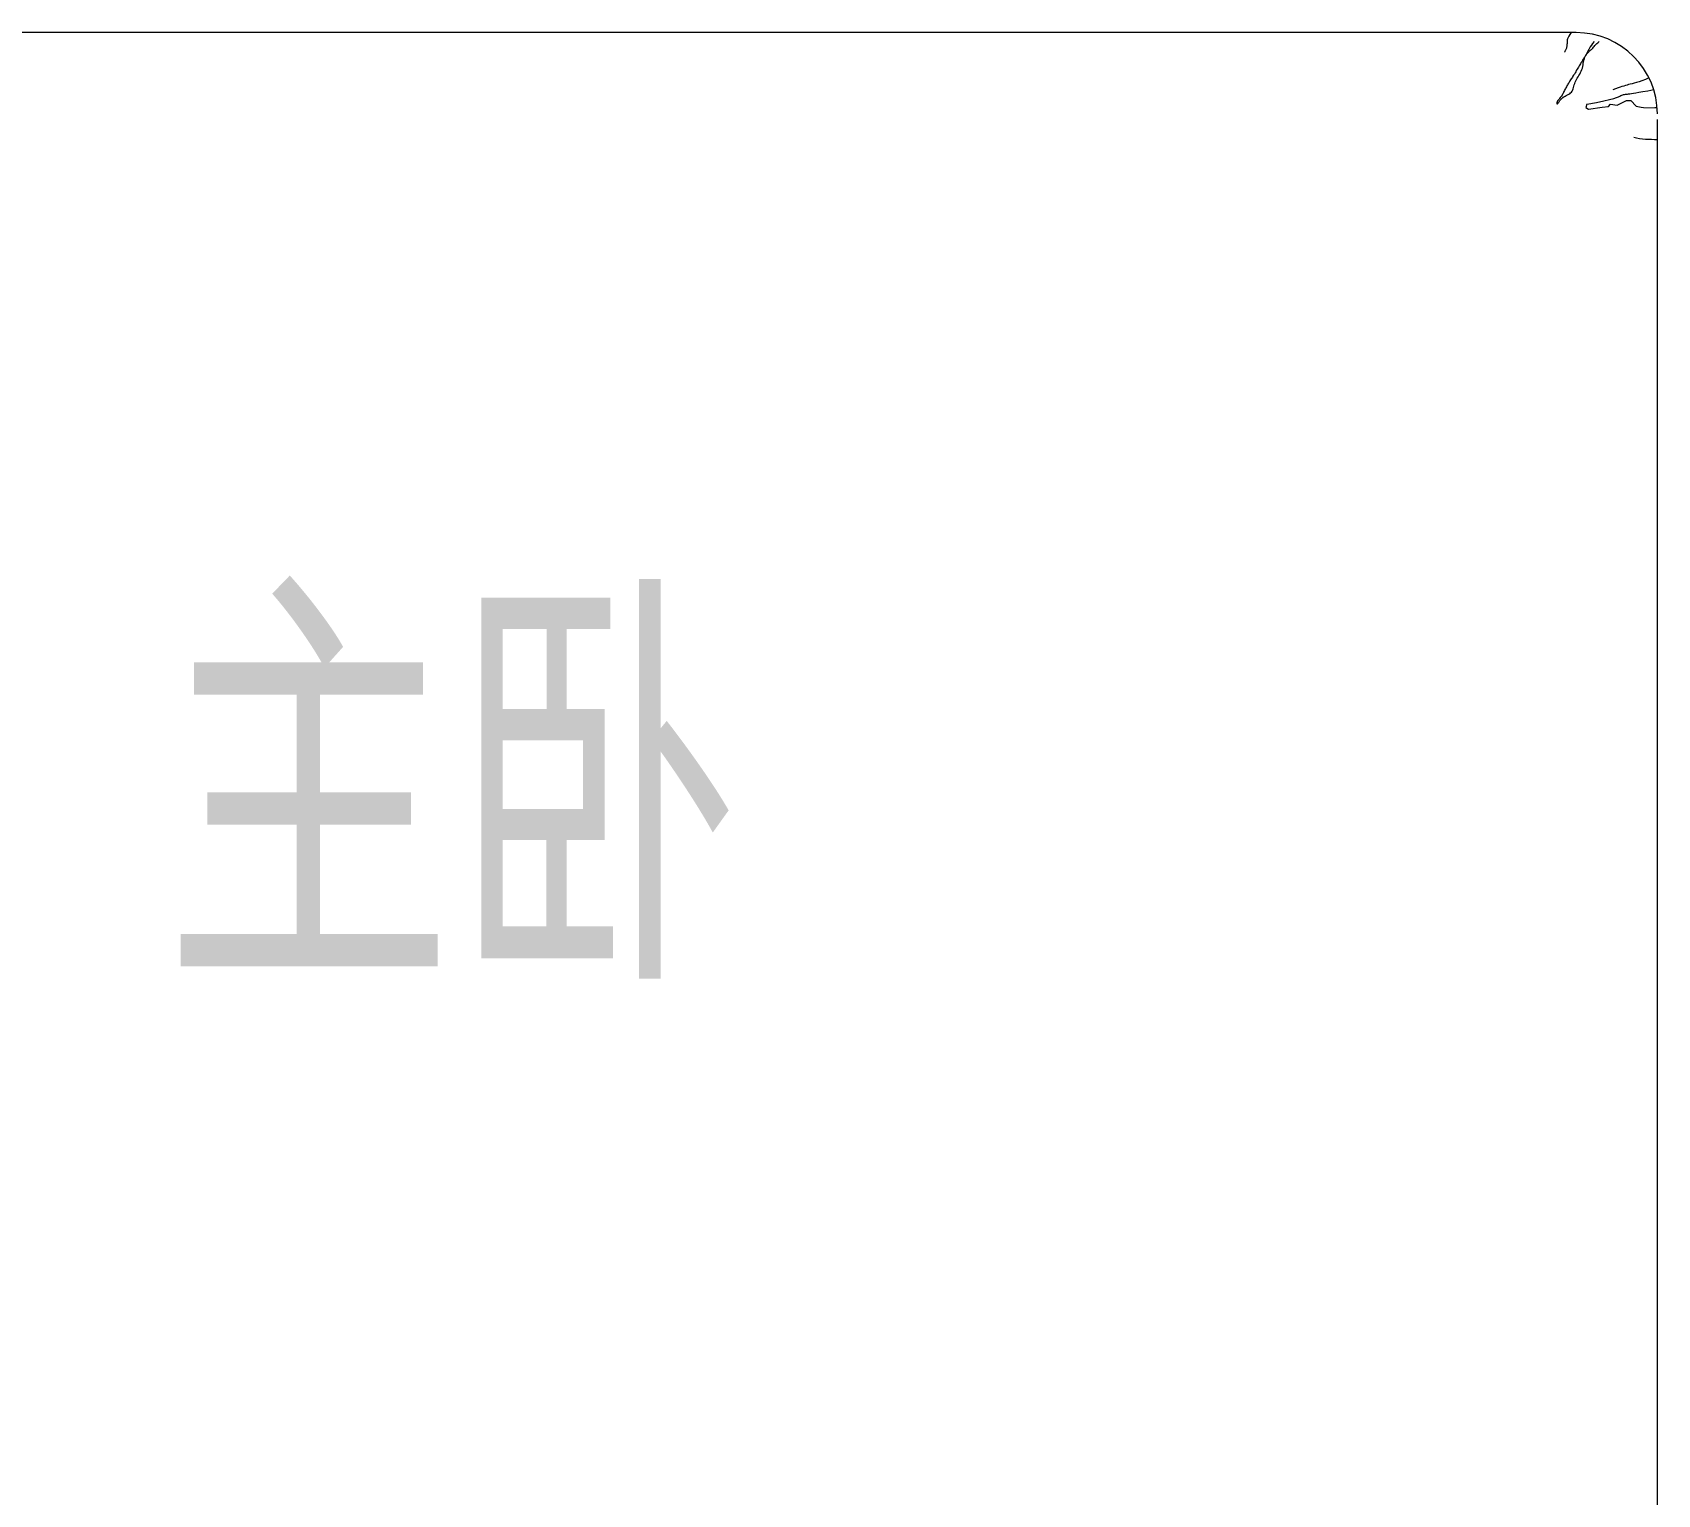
# Model space of a CAD drawing. Extents: x 72956 to 162056, y -6841 to 35159.
# Drawn here: x 86001 to 87001, y 8888 to 9788 of the extents above; entities that cross this region are included whole.
import ezdxf

# ---------------------------------------------------------------- set-up
doc = ezdxf.new("R2010")
doc.units = 0
doc.header["$LTSCALE"] = 1000
doc.header["$MEASUREMENT"] = 0
doc.layers.add('-厨卫', color=154, linetype='CONTINUOUS')
doc.layers.add('-文字', color=7, linetype='CONTINUOUS')
doc.layers.add('-家具', color=44, linetype='CONTINUOUS', lineweight=9)
doc.styles.add('样式 1', font='SIMHEI.TTF', dxfattribs={"width": 0.65, "height": 500})

# ---------------------------------------------------------------- blocks, each defined once
blk = doc.blocks.new('bb')
at = {"layer": '-家具'}
for p, q in [((176423.2, 97456.5, 174879.8), (174473.2, 97456.5, 174879.8)), ((176423.2, 97456.5, 174879.8), (174473.2, 97456.5, 174879.8)), ((176417.7, 97452.1, 174879.8), (176417.6, 97451.5, 174879.8)), ((176417.7, 97452.1, 174879.8), (176417.6, 97451.5, 174879.8)), ((176417.6, 97451.5, 174879.8), (176417.6, 97451, 174879.8)), ((176417.6, 97451.5, 174879.8), (176417.6, 97451, 174879.8)), ((176417.6, 97451, 174879.8), (176417.6, 97450.6, 174879.8)), ((176417.6, 97451, 174879.8), (176417.6, 97450.6, 174879.8)), ((176417.6, 97450.6, 174879.8), (176417.6, 97450.1, 174879.8)), ((176417.6, 97450.6, 174879.8), (176417.6, 97450.1, 174879.8)), ((176417.6, 97450.1, 174879.8), (176417.6, 97449.7, 174879.8)), ((176417.6, 97450.1, 174879.8), (176417.6, 97449.7, 174879.8)), ((176417.9, 97452.7, 174879.8), (176417.7, 97452.1, 174879.8)), ((176417.9, 97452.7, 174879.8), (176417.7, 97452.1, 174879.8)), ((176418.2, 97453.5, 174879.8), (176417.9, 97452.7, 174879.8)), ((176418.2, 97453.5, 174879.8), (176417.9, 97452.7, 174879.8)), ((176418.7, 97454.3, 174879.8), (176418.2, 97453.5, 174879.8)), ((176418.7, 97454.3, 174879.8), (176418.2, 97453.5, 174879.8)), ((176419.3, 97455.3, 174879.8), (176418.7, 97454.3, 174879.8)), ((176419.3, 97455.3, 174879.8), (176418.7, 97454.3, 174879.8)), ((176420.2, 97456.5, 174879.8), (176419.3, 97455.3, 174879.8)), ((176420.2, 97456.5, 174879.8), (176419.3, 97455.3, 174879.8)), ((176434.3, 97451, 174879.8), (176433.3, 97449.8, 174879.8)), ((176434.3, 97451, 174879.8), (176433.3, 97449.8, 174879.8)), ((176435.9, 97449.7, 174879.8), (176436.6, 97450.3, 174879.8)), ((176435.9, 97449.7, 174879.8), (176436.6, 97450.3, 174879.8)), ((176436.6, 97450.3, 174879.8), (176437.4, 97451, 174879.8)), ((176436.6, 97450.3, 174879.8), (176437.4, 97451, 174879.8)), ((176416.2, 97444.7, 174879.8), (176416.1, 97444.5, 174879.8)), ((176416.2, 97444.7, 174879.8), (176416.1, 97444.5, 174879.8)), ((176416.1, 97444.5, 174879.8), (176416.1, 97444.5, 174879.8)), ((176416.1, 97444.5, 174879.8), (176416.1, 97444.5, 174879.8)), ((176416.3, 97445, 174879.8), (176416.2, 97444.7, 174879.8)), ((176416.3, 97445, 174879.8), (176416.2, 97444.7, 174879.8)), ((176416.5, 97445.3, 174879.8), (176416.3, 97445, 174879.8)), ((176416.5, 97445.3, 174879.8), (176416.3, 97445, 174879.8)), ((176416.7, 97445.7, 174879.8), (176416.5, 97445.3, 174879.8)), ((176416.7, 97445.7, 174879.8), (176416.5, 97445.3, 174879.8)), ((176416.9, 97446.1, 174879.8), (176416.7, 97445.7, 174879.8)), ((176416.9, 97446.1, 174879.8), (176416.7, 97445.7, 174879.8)), ((176417, 97446.5, 174879.8), (176416.9, 97446.1, 174879.8)), ((176417, 97446.5, 174879.8), (176416.9, 97446.1, 174879.8)), ((176417.2, 97447, 174879.8), (176417, 97446.5, 174879.8)), ((176417.2, 97447, 174879.8), (176417, 97446.5, 174879.8)), ((176417.3, 97447.5, 174879.8), (176417.2, 97447, 174879.8)), ((176417.3, 97447.5, 174879.8), (176417.2, 97447, 174879.8)), ((176417.4, 97447.9, 174879.8), (176417.3, 97447.5, 174879.8)), ((176417.4, 97447.9, 174879.8), (176417.3, 97447.5, 174879.8)), ((176417.5, 97448.4, 174879.8), (176417.4, 97447.9, 174879.8)), ((176417.5, 97448.4, 174879.8), (176417.4, 97447.9, 174879.8)), ((176417.6, 97449.7, 174879.8), (176417.5, 97449.2, 174879.8)), ((176417.6, 97449.7, 174879.8), (176417.5, 97449.2, 174879.8)), ((176417.5, 97449.2, 174879.8), (176417.5, 97448.8, 174879.8)), ((176417.5, 97449.2, 174879.8), (176417.5, 97448.8, 174879.8)), ((176417.5, 97448.8, 174879.8), (176417.5, 97448.4, 174879.8)), ((176417.5, 97448.8, 174879.8), (176417.5, 97448.4, 174879.8)), ((176427.7, 97440.3, 174879.8), (176427.4, 97439.9, 174879.8)), ((176427.7, 97440.3, 174879.8), (176427.4, 97439.9, 174879.8)), ((176427.9, 97440.7, 174879.8), (176427.7, 97440.3, 174879.8)), ((176427.9, 97440.7, 174879.8), (176427.7, 97440.3, 174879.8)), ((176428.2, 97441.2, 174879.8), (176427.9, 97440.7, 174879.8)), ((176428.2, 97441.2, 174879.8), (176427.9, 97440.7, 174879.8)), ((176428.5, 97441.6, 174879.8), (176428.2, 97441.2, 174879.8)), ((176428.5, 97441.6, 174879.8), (176428.2, 97441.2, 174879.8)), ((176428.2, 97440, 174879.8), (176428.4, 97440.6, 174879.8)), ((176428.2, 97440, 174879.8), (176428.4, 97440.6, 174879.8)), ((176428.4, 97440.6, 174879.8), (176428.6, 97441.3, 174879.8)), ((176428.4, 97440.6, 174879.8), (176428.6, 97441.3, 174879.8)), ((176428.7, 97442, 174879.8), (176428.5, 97441.6, 174879.8)), ((176428.7, 97442, 174879.8), (176428.5, 97441.6, 174879.8)), ((176428.6, 97441.3, 174879.8), (176428.8, 97441.8, 174879.8)), ((176428.6, 97441.3, 174879.8), (176428.8, 97441.8, 174879.8)), ((176429, 97442.4, 174879.8), (176428.7, 97442, 174879.8)), ((176429, 97442.4, 174879.8), (176428.7, 97442, 174879.8)), ((176428.8, 97441.8, 174879.8), (176429, 97442.3, 174879.8)), ((176428.8, 97441.8, 174879.8), (176429, 97442.3, 174879.8)), ((176429.2, 97442.9, 174879.8), (176429, 97442.4, 174879.8)), ((176429.2, 97442.9, 174879.8), (176429, 97442.4, 174879.8)), ((176429, 97442.3, 174879.8), (176429.3, 97442.7, 174879.8)), ((176429, 97442.3, 174879.8), (176429.3, 97442.7, 174879.8)), ((176429.5, 97443.3, 174879.8), (176429.2, 97442.9, 174879.8)), ((176429.5, 97443.3, 174879.8), (176429.2, 97442.9, 174879.8)), ((176429.3, 97442.7, 174879.8), (176429.6, 97443.1, 174879.8)), ((176429.3, 97442.7, 174879.8), (176429.6, 97443.1, 174879.8)), ((176429.8, 97443.8, 174879.8), (176429.5, 97443.3, 174879.8)), ((176429.8, 97443.8, 174879.8), (176429.5, 97443.3, 174879.8)), ((176429.6, 97443.1, 174879.8), (176429.8, 97443.5, 174879.8)), ((176429.6, 97443.1, 174879.8), (176429.8, 97443.5, 174879.8)), ((176430, 97444.3, 174879.8), (176429.8, 97443.8, 174879.8)), ((176430, 97444.3, 174879.8), (176429.8, 97443.8, 174879.8)), ((176429.8, 97443.5, 174879.8), (176430.1, 97443.8, 174879.8)), ((176429.8, 97443.5, 174879.8), (176430.1, 97443.8, 174879.8)), ((176430.3, 97444.9, 174879.8), (176430, 97444.3, 174879.8)), ((176430.3, 97444.9, 174879.8), (176430, 97444.3, 174879.8)), ((176430.1, 97443.8, 174879.8), (176430.5, 97444.2, 174879.8)), ((176430.1, 97443.8, 174879.8), (176430.5, 97444.2, 174879.8)), ((176430.6, 97445.5, 174879.8), (176430.3, 97444.9, 174879.8)), ((176430.6, 97445.5, 174879.8), (176430.3, 97444.9, 174879.8)), ((176430.5, 97444.2, 174879.8), (176430.8, 97444.5, 174879.8)), ((176430.5, 97444.2, 174879.8), (176430.8, 97444.5, 174879.8)), ((176431, 97446.1, 174879.8), (176430.6, 97445.5, 174879.8)), ((176431, 97446.1, 174879.8), (176430.6, 97445.5, 174879.8)), ((176430.8, 97444.5, 174879.8), (176431.1, 97444.8, 174879.8)), ((176430.8, 97444.5, 174879.8), (176431.1, 97444.8, 174879.8)), ((176431.4, 97446.9, 174879.8), (176431, 97446.1, 174879.8)), ((176431.4, 97446.9, 174879.8), (176431, 97446.1, 174879.8)), ((176431.1, 97444.8, 174879.8), (176431.5, 97445.2, 174879.8)), ((176431.1, 97444.8, 174879.8), (176431.5, 97445.2, 174879.8)), ((176431.9, 97447.7, 174879.8), (176431.4, 97446.9, 174879.8)), ((176431.9, 97447.7, 174879.8), (176431.4, 97446.9, 174879.8)), ((176431.5, 97445.2, 174879.8), (176431.8, 97445.5, 174879.8)), ((176431.5, 97445.2, 174879.8), (176431.8, 97445.5, 174879.8)), ((176431.8, 97445.5, 174879.8), (176432.2, 97445.9, 174879.8)), ((176431.8, 97445.5, 174879.8), (176432.2, 97445.9, 174879.8)), ((176432.6, 97448.7, 174879.8), (176431.9, 97447.7, 174879.8)), ((176432.6, 97448.7, 174879.8), (176431.9, 97447.7, 174879.8)), ((176432.2, 97445.9, 174879.8), (176432.6, 97446.2, 174879.8)), ((176432.2, 97445.9, 174879.8), (176432.6, 97446.2, 174879.8)), ((176433.3, 97449.8, 174879.8), (176432.6, 97448.7, 174879.8)), ((176433.3, 97449.8, 174879.8), (176432.6, 97448.7, 174879.8)), ((176432.6, 97446.2, 174879.8), (176433, 97446.6, 174879.8)), ((176432.6, 97446.2, 174879.8), (176433, 97446.6, 174879.8)), ((176433, 97446.6, 174879.8), (176433.4, 97447, 174879.8)), ((176433, 97446.6, 174879.8), (176433.4, 97447, 174879.8)), ((176433.4, 97447, 174879.8), (176433.8, 97447.5, 174879.8)), ((176433.4, 97447, 174879.8), (176433.8, 97447.5, 174879.8)), ((176433.8, 97447.5, 174879.8), (176434.2, 97448, 174879.8)), ((176433.8, 97447.5, 174879.8), (176434.2, 97448, 174879.8)), ((176434.2, 97448, 174879.8), (176434.7, 97448.5, 174879.8)), ((176434.2, 97448, 174879.8), (176434.7, 97448.5, 174879.8)), ((176434.7, 97448.5, 174879.8), (176435.3, 97449.1, 174879.8)), ((176434.7, 97448.5, 174879.8), (176435.3, 97449.1, 174879.8)), ((176435.3, 97449.1, 174879.8), (176435.9, 97449.7, 174879.8)), ((176435.3, 97449.1, 174879.8), (176435.9, 97449.7, 174879.8)), ((176421.6, 97430.3, 174879.8), (176421.2, 97429.7, 174879.8)), ((176421.6, 97430.3, 174879.8), (176421.2, 97429.7, 174879.8)), ((176422.1, 97431, 174879.8), (176421.6, 97430.3, 174879.8)), ((176422.1, 97431, 174879.8), (176421.6, 97430.3, 174879.8)), ((176422.5, 97431.7, 174879.8), (176422.1, 97431, 174879.8)), ((176422.5, 97431.7, 174879.8), (176422.1, 97431, 174879.8)), ((176422.9, 97432.4, 174879.8), (176422.5, 97431.7, 174879.8)), ((176422.9, 97432.4, 174879.8), (176422.5, 97431.7, 174879.8)), ((176423.3, 97433.1, 174879.8), (176422.9, 97432.4, 174879.8)), ((176423.3, 97433.1, 174879.8), (176422.9, 97432.4, 174879.8)), ((176423.8, 97433.9, 174879.8), (176423.3, 97433.1, 174879.8)), ((176423.8, 97433.9, 174879.8), (176423.3, 97433.1, 174879.8)), ((176424.2, 97434.6, 174879.8), (176423.8, 97433.9, 174879.8)), ((176424.2, 97434.6, 174879.8), (176423.8, 97433.9, 174879.8)), ((176424.6, 97435.3, 174879.8), (176424.2, 97434.6, 174879.8)), ((176424.6, 97435.3, 174879.8), (176424.2, 97434.6, 174879.8)), ((176424.4, 97429.3, 174879.8), (176424.9, 97430.1, 174879.8)), ((176424.4, 97429.3, 174879.8), (176424.9, 97430.1, 174879.8)), ((176425, 97436, 174879.8), (176424.6, 97435.3, 174879.8)), ((176425, 97436, 174879.8), (176424.6, 97435.3, 174879.8)), ((176424.9, 97430.1, 174879.8), (176425.4, 97431, 174879.8)), ((176424.9, 97430.1, 174879.8), (176425.4, 97431, 174879.8)), ((176425.4, 97436.7, 174879.8), (176425, 97436, 174879.8)), ((176425.4, 97436.7, 174879.8), (176425, 97436, 174879.8)), ((176425.8, 97437.3, 174879.8), (176425.4, 97436.7, 174879.8)), ((176425.8, 97437.3, 174879.8), (176425.4, 97436.7, 174879.8)), ((176425.4, 97431, 174879.8), (176425.9, 97431.9, 174879.8)), ((176425.4, 97431, 174879.8), (176425.9, 97431.9, 174879.8)), ((176426.1, 97437.9, 174879.8), (176425.8, 97437.3, 174879.8)), ((176426.1, 97437.9, 174879.8), (176425.8, 97437.3, 174879.8)), ((176425.9, 97431.9, 174879.8), (176426.3, 97432.8, 174879.8)), ((176425.9, 97431.9, 174879.8), (176426.3, 97432.8, 174879.8)), ((176426.5, 97438.4, 174879.8), (176426.1, 97437.9, 174879.8)), ((176426.5, 97438.4, 174879.8), (176426.1, 97437.9, 174879.8)), ((176426.3, 97432.8, 174879.8), (176426.7, 97433.7, 174879.8)), ((176426.3, 97432.8, 174879.8), (176426.7, 97433.7, 174879.8)), ((176426.8, 97438.9, 174879.8), (176426.5, 97438.4, 174879.8)), ((176426.8, 97438.9, 174879.8), (176426.5, 97438.4, 174879.8)), ((176426.7, 97433.7, 174879.8), (176427, 97434.7, 174879.8)), ((176426.7, 97433.7, 174879.8), (176427, 97434.7, 174879.8)), ((176427.1, 97439.4, 174879.8), (176426.8, 97438.9, 174879.8)), ((176427.1, 97439.4, 174879.8), (176426.8, 97438.9, 174879.8)), ((176427, 97434.7, 174879.8), (176427.2, 97435.6, 174879.8)), ((176427, 97434.7, 174879.8), (176427.2, 97435.6, 174879.8)), ((176427.4, 97439.9, 174879.8), (176427.1, 97439.4, 174879.8)), ((176427.4, 97439.9, 174879.8), (176427.1, 97439.4, 174879.8)), ((176427.2, 97435.6, 174879.8), (176427.5, 97436.6, 174879.8)), ((176427.2, 97435.6, 174879.8), (176427.5, 97436.6, 174879.8)), ((176427.5, 97436.6, 174879.8), (176427.6, 97437.5, 174879.8)), ((176427.5, 97436.6, 174879.8), (176427.6, 97437.5, 174879.8)), ((176427.6, 97437.5, 174879.8), (176427.8, 97438.4, 174879.8)), ((176427.6, 97437.5, 174879.8), (176427.8, 97438.4, 174879.8)), ((176427.8, 97438.4, 174879.8), (176428, 97439.2, 174879.8)), ((176427.8, 97438.4, 174879.8), (176428, 97439.2, 174879.8)), ((176428, 97439.2, 174879.8), (176428.2, 97440, 174879.8)), ((176428, 97439.2, 174879.8), (176428.2, 97440, 174879.8)), ((176415.7, 97420.3, 174879.8), (176415.4, 97419.7, 174879.8)), ((176415.7, 97420.3, 174879.8), (176415.4, 97419.7, 174879.8)), ((176416, 97420.9, 174879.8), (176415.7, 97420.3, 174879.8)), ((176416, 97420.9, 174879.8), (176415.7, 97420.3, 174879.8)), ((176416.3, 97421.5, 174879.8), (176416, 97420.9, 174879.8)), ((176416.3, 97421.5, 174879.8), (176416, 97420.9, 174879.8)), ((176416.6, 97422.1, 174879.8), (176416.3, 97421.5, 174879.8)), ((176416.6, 97422.1, 174879.8), (176416.3, 97421.5, 174879.8)), ((176416.9, 97422.6, 174879.8), (176416.6, 97422.1, 174879.8)), ((176416.9, 97422.6, 174879.8), (176416.6, 97422.1, 174879.8)), ((176417.2, 97423.2, 174879.8), (176416.9, 97422.6, 174879.8)), ((176417.2, 97423.2, 174879.8), (176416.9, 97422.6, 174879.8)), ((176417.5, 97423.7, 174879.8), (176417.2, 97423.2, 174879.8)), ((176417.5, 97423.7, 174879.8), (176417.2, 97423.2, 174879.8)), ((176417.8, 97424.3, 174879.8), (176417.5, 97423.7, 174879.8)), ((176417.8, 97424.3, 174879.8), (176417.5, 97423.7, 174879.8)), ((176418.1, 97424.8, 174879.8), (176417.8, 97424.3, 174879.8)), ((176418.1, 97424.8, 174879.8), (176417.8, 97424.3, 174879.8)), ((176418.4, 97425.3, 174879.8), (176418.1, 97424.8, 174879.8)), ((176418.4, 97425.3, 174879.8), (176418.1, 97424.8, 174879.8)), ((176418.8, 97425.8, 174879.8), (176418.4, 97425.3, 174879.8)), ((176418.8, 97425.8, 174879.8), (176418.4, 97425.3, 174879.8)), ((176419.1, 97426.4, 174879.8), (176418.8, 97425.8, 174879.8)), ((176419.1, 97426.4, 174879.8), (176418.8, 97425.8, 174879.8)), ((176419.4, 97426.9, 174879.8), (176419.1, 97426.4, 174879.8)), ((176419.4, 97426.9, 174879.8), (176419.1, 97426.4, 174879.8)), ((176419.8, 97427.4, 174879.8), (176419.4, 97426.9, 174879.8)), ((176419.8, 97427.4, 174879.8), (176419.4, 97426.9, 174879.8)), ((176420.1, 97428, 174879.8), (176419.8, 97427.4, 174879.8)), ((176420.1, 97428, 174879.8), (176419.8, 97427.4, 174879.8)), ((176420.5, 97428.5, 174879.8), (176420.1, 97428, 174879.8)), ((176420.5, 97428.5, 174879.8), (176420.1, 97428, 174879.8)), ((176420.4, 97419.9, 174879.8), (176420.8, 97420.5, 174879.8)), ((176420.4, 97419.9, 174879.8), (176420.8, 97420.5, 174879.8)), ((176420.9, 97429.1, 174879.8), (176420.5, 97428.5, 174879.8)), ((176420.9, 97429.1, 174879.8), (176420.5, 97428.5, 174879.8)), ((176420.8, 97420.5, 174879.8), (176421.1, 97421.2, 174879.8)), ((176420.8, 97420.5, 174879.8), (176421.1, 97421.2, 174879.8)), ((176421.2, 97429.7, 174879.8), (176420.9, 97429.1, 174879.8)), ((176421.2, 97429.7, 174879.8), (176420.9, 97429.1, 174879.8)), ((176421.1, 97421.2, 174879.8), (176421.4, 97421.9, 174879.8)), ((176421.1, 97421.2, 174879.8), (176421.4, 97421.9, 174879.8)), ((176421.4, 97421.9, 174879.8), (176421.6, 97422.7, 174879.8)), ((176421.4, 97421.9, 174879.8), (176421.6, 97422.7, 174879.8)), ((176421.6, 97422.7, 174879.8), (176421.8, 97423.5, 174879.8)), ((176421.6, 97422.7, 174879.8), (176421.8, 97423.5, 174879.8)), ((176421.8, 97423.5, 174879.8), (176422, 97424.3, 174879.8)), ((176421.8, 97423.5, 174879.8), (176422, 97424.3, 174879.8)), ((176422, 97424.3, 174879.8), (176422.3, 97425.2, 174879.8)), ((176422, 97424.3, 174879.8), (176422.3, 97425.2, 174879.8)), ((176422.3, 97425.2, 174879.8), (176422.6, 97426, 174879.8)), ((176422.3, 97425.2, 174879.8), (176422.6, 97426, 174879.8)), ((176422.6, 97426, 174879.8), (176423, 97426.8, 174879.8)), ((176422.6, 97426, 174879.8), (176423, 97426.8, 174879.8)), ((176423, 97426.8, 174879.8), (176423.4, 97427.7, 174879.8)), ((176423, 97426.8, 174879.8), (176423.4, 97427.7, 174879.8)), ((176423.4, 97427.7, 174879.8), (176423.9, 97428.5, 174879.8)), ((176423.4, 97427.7, 174879.8), (176423.9, 97428.5, 174879.8)), ((176423.9, 97428.5, 174879.8), (176424.4, 97429.3, 174879.8)), ((176423.9, 97428.5, 174879.8), (176424.4, 97429.3, 174879.8)), ((176447.5, 97421.8, 174879.8), (176445.8, 97421.2, 174879.8)), ((176447.5, 97421.8, 174879.8), (176445.8, 97421.2, 174879.8)), ((176449, 97422.4, 174879.8), (176447.5, 97421.8, 174879.8)), ((176449, 97422.4, 174879.8), (176447.5, 97421.8, 174879.8)), ((176450.3, 97422.9, 174879.8), (176449, 97422.4, 174879.8)), ((176450.3, 97422.9, 174879.8), (176449, 97422.4, 174879.8)), ((176451.4, 97423.3, 174879.8), (176450.3, 97422.9, 174879.8)), ((176451.4, 97423.3, 174879.8), (176450.3, 97422.9, 174879.8)), ((176452.5, 97423.6, 174879.8), (176451.4, 97423.3, 174879.8)), ((176452.5, 97423.6, 174879.8), (176451.4, 97423.3, 174879.8)), ((176453.5, 97423.9, 174879.8), (176452.5, 97423.6, 174879.8)), ((176453.5, 97423.9, 174879.8), (176452.5, 97423.6, 174879.8)), ((176454.5, 97424.2, 174879.8), (176453.5, 97423.9, 174879.8)), ((176454.5, 97424.2, 174879.8), (176453.5, 97423.9, 174879.8)), ((176455.5, 97424.5, 174879.8), (176454.5, 97424.2, 174879.8)), ((176455.5, 97424.5, 174879.8), (176454.5, 97424.2, 174879.8)), ((176456.5, 97424.7, 174879.8), (176455.5, 97424.5, 174879.8)), ((176456.5, 97424.7, 174879.8), (176455.5, 97424.5, 174879.8)), ((176457.7, 97425, 174879.8), (176456.5, 97424.7, 174879.8)), ((176457.7, 97425, 174879.8), (176456.5, 97424.7, 174879.8)), ((176458.9, 97425.3, 174879.8), (176457.7, 97425, 174879.8)), ((176458.9, 97425.3, 174879.8), (176457.7, 97425, 174879.8)), ((176460.3, 97425.7, 174879.8), (176458.9, 97425.3, 174879.8)), ((176460.3, 97425.7, 174879.8), (176458.9, 97425.3, 174879.8)), ((176461.9, 97426.2, 174879.8), (176460.3, 97425.7, 174879.8)), ((176461.9, 97426.2, 174879.8), (176460.3, 97425.7, 174879.8)), ((176461.8, 97419.8, 174879.8), (176464.2, 97420.2, 174879.8)), ((176461.8, 97419.8, 174879.8), (176464.2, 97420.2, 174879.8)), ((176463.7, 97426.9, 174879.8), (176461.9, 97426.2, 174879.8)), ((176463.7, 97426.9, 174879.8), (176461.9, 97426.2, 174879.8)), ((176465.8, 97427.7, 174879.8), (176463.7, 97426.9, 174879.8)), ((176465.8, 97427.7, 174879.8), (176463.7, 97426.9, 174879.8)), ((176464.2, 97420.2, 174879.8), (176467.2, 97420.7, 174879.8)), ((176464.2, 97420.2, 174879.8), (176467.2, 97420.7, 174879.8)), ((176468, 97428.7, 174879.8), (176465.8, 97427.7, 174879.8)), ((176468, 97428.7, 174879.8), (176465.8, 97427.7, 174879.8)), ((176467.2, 97420.7, 174879.8), (176471, 97421.4, 174879.8)), ((176467.2, 97420.7, 174879.8), (176471, 97421.4, 174879.8)), ((176411.4, 97413.4, 174879.8), (176411.3, 97413.1, 174879.8)), ((176411.4, 97413.4, 174879.8), (176411.3, 97413.1, 174879.8)), ((176411.3, 97413.1, 174879.8), (176411.4, 97412.9, 174879.8)), ((176411.3, 97413.1, 174879.8), (176411.4, 97412.9, 174879.8)), ((176411.5, 97413.7, 174879.8), (176411.4, 97413.4, 174879.8)), ((176411.5, 97413.7, 174879.8), (176411.4, 97413.4, 174879.8)), ((176411.4, 97412.9, 174879.8), (176411.4, 97412.7, 174879.8)), ((176411.4, 97412.9, 174879.8), (176411.4, 97412.7, 174879.8)), ((176411.4, 97412.7, 174879.8), (176411.5, 97412.6, 174879.8)), ((176411.4, 97412.7, 174879.8), (176411.5, 97412.6, 174879.8)), ((176411.6, 97414.1, 174879.8), (176411.5, 97413.7, 174879.8)), ((176411.6, 97414.1, 174879.8), (176411.5, 97413.7, 174879.8)), ((176411.5, 97412.6, 174879.8), (176411.7, 97412.7, 174879.8)), ((176411.5, 97412.6, 174879.8), (176411.7, 97412.7, 174879.8)), ((176411.8, 97414.4, 174879.8), (176411.6, 97414.1, 174879.8)), ((176411.8, 97414.4, 174879.8), (176411.6, 97414.1, 174879.8)), ((176411.7, 97412.7, 174879.8), (176411.9, 97412.8, 174879.8)), ((176411.7, 97412.7, 174879.8), (176411.9, 97412.8, 174879.8)), ((176412, 97414.8, 174879.8), (176411.8, 97414.4, 174879.8)), ((176412, 97414.8, 174879.8), (176411.8, 97414.4, 174879.8)), ((176411.9, 97412.8, 174879.8), (176412.1, 97413.1, 174879.8)), ((176411.9, 97412.8, 174879.8), (176412.1, 97413.1, 174879.8)), ((176412.3, 97415.2, 174879.8), (176412, 97414.8, 174879.8)), ((176412.3, 97415.2, 174879.8), (176412, 97414.8, 174879.8)), ((176412.1, 97413.1, 174879.8), (176412.4, 97413.4, 174879.8)), ((176412.1, 97413.1, 174879.8), (176412.4, 97413.4, 174879.8)), ((176412.7, 97415.6, 174879.8), (176412.3, 97415.2, 174879.8)), ((176412.7, 97415.6, 174879.8), (176412.3, 97415.2, 174879.8)), ((176412.4, 97413.4, 174879.8), (176412.7, 97413.9, 174879.8)), ((176412.4, 97413.4, 174879.8), (176412.7, 97413.9, 174879.8)), ((176413, 97416, 174879.8), (176412.7, 97415.6, 174879.8)), ((176413, 97416, 174879.8), (176412.7, 97415.6, 174879.8)), ((176412.7, 97413.9, 174879.8), (176413, 97414.4, 174879.8)), ((176412.7, 97413.9, 174879.8), (176413, 97414.4, 174879.8)), ((176413.4, 97416.5, 174879.8), (176413, 97416, 174879.8)), ((176413.4, 97416.5, 174879.8), (176413, 97416, 174879.8)), ((176413, 97414.4, 174879.8), (176413.4, 97414.9, 174879.8)), ((176413, 97414.4, 174879.8), (176413.4, 97414.9, 174879.8)), ((176413.8, 97416.9, 174879.8), (176413.4, 97416.5, 174879.8)), ((176413.8, 97416.9, 174879.8), (176413.4, 97416.5, 174879.8)), ((176413.4, 97414.9, 174879.8), (176413.9, 97415.5, 174879.8)), ((176413.4, 97414.9, 174879.8), (176413.9, 97415.5, 174879.8)), ((176414.1, 97417.4, 174879.8), (176413.8, 97416.9, 174879.8)), ((176414.1, 97417.4, 174879.8), (176413.8, 97416.9, 174879.8)), ((176413.9, 97415.5, 174879.8), (176414.4, 97416, 174879.8)), ((176413.9, 97415.5, 174879.8), (176414.4, 97416, 174879.8)), ((176414.5, 97418, 174879.8), (176414.1, 97417.4, 174879.8)), ((176414.5, 97418, 174879.8), (176414.1, 97417.4, 174879.8)), ((176414.4, 97416, 174879.8), (176415, 97416.5, 174879.8)), ((176414.4, 97416, 174879.8), (176415, 97416.5, 174879.8)), ((176414.8, 97418.5, 174879.8), (176414.5, 97418, 174879.8)), ((176414.8, 97418.5, 174879.8), (176414.5, 97418, 174879.8)), ((176415.1, 97419.1, 174879.8), (176414.8, 97418.5, 174879.8)), ((176415.1, 97419.1, 174879.8), (176414.8, 97418.5, 174879.8)), ((176415, 97416.5, 174879.8), (176415.7, 97416.9, 174879.8)), ((176415, 97416.5, 174879.8), (176415.7, 97416.9, 174879.8)), ((176415.4, 97419.7, 174879.8), (176415.1, 97419.1, 174879.8)), ((176415.4, 97419.7, 174879.8), (176415.1, 97419.1, 174879.8)), ((176415.7, 97416.9, 174879.8), (176416.4, 97417.4, 174879.8)), ((176415.7, 97416.9, 174879.8), (176416.4, 97417.4, 174879.8)), ((176416.4, 97417.4, 174879.8), (176417.1, 97417.7, 174879.8)), ((176416.4, 97417.4, 174879.8), (176417.1, 97417.7, 174879.8)), ((176417.1, 97417.7, 174879.8), (176417.9, 97418.1, 174879.8)), ((176417.1, 97417.7, 174879.8), (176417.9, 97418.1, 174879.8)), ((176417.9, 97418.1, 174879.8), (176418.6, 97418.5, 174879.8)), ((176417.9, 97418.1, 174879.8), (176418.6, 97418.5, 174879.8)), ((176418.6, 97418.5, 174879.8), (176419.2, 97418.9, 174879.8)), ((176418.6, 97418.5, 174879.8), (176419.2, 97418.9, 174879.8)), ((176419.2, 97418.9, 174879.8), (176419.8, 97419.4, 174879.8)), ((176419.2, 97418.9, 174879.8), (176419.8, 97419.4, 174879.8)), ((176419.8, 97419.4, 174879.8), (176420.4, 97419.9, 174879.8)), ((176419.8, 97419.4, 174879.8), (176420.4, 97419.9, 174879.8)), ((176429.8, 97412.4, 174879.8), (176429.2, 97410.3, 174879.8)), ((176429.8, 97412.4, 174879.8), (176429.2, 97410.3, 174879.8)), ((176429.2, 97410.3, 174879.8), (176430.8, 97409.3, 174879.8)), ((176429.2, 97410.3, 174879.8), (176430.8, 97409.3, 174879.8)), ((176429.8, 97412.4, 174879.8), (176435.7, 97413.5, 174879.8)), ((176429.8, 97412.4, 174879.8), (176435.7, 97413.5, 174879.8)), ((176430.8, 97409.3, 174879.8), (176439.2, 97410.5, 174879.8)), ((176430.8, 97409.3, 174879.8), (176439.2, 97410.5, 174879.8)), ((176435.7, 97413.5, 174879.8), (176440.3, 97414.5, 174879.8)), ((176435.7, 97413.5, 174879.8), (176440.3, 97414.5, 174879.8)), ((176439.2, 97410.5, 174879.8), (176443.1, 97411, 174879.8)), ((176439.2, 97410.5, 174879.8), (176443.1, 97411, 174879.8)), ((176440.3, 97414.5, 174879.8), (176443.8, 97415.3, 174879.8)), ((176440.3, 97414.5, 174879.8), (176443.8, 97415.3, 174879.8)), ((176443.1, 97411, 174879.8), (176444.3, 97412.4, 174879.8)), ((176443.1, 97411, 174879.8), (176444.3, 97412.4, 174879.8)), ((176443.8, 97415.3, 174879.8), (176446.3, 97415.9, 174879.8)), ((176443.8, 97415.3, 174879.8), (176446.3, 97415.9, 174879.8)), ((176444.3, 97412.4, 174879.8), (176448.4, 97411.8, 174879.8)), ((176444.3, 97412.4, 174879.8), (176448.4, 97411.8, 174879.8)), ((176446.3, 97415.9, 174879.8), (176448.1, 97416.5, 174879.8)), ((176446.3, 97415.9, 174879.8), (176448.1, 97416.5, 174879.8)), ((176448.1, 97416.5, 174879.8), (176449.3, 97417, 174879.8)), ((176448.1, 97416.5, 174879.8), (176449.3, 97417, 174879.8)), ((176448.4, 97411.8, 174879.8), (176454.1, 97414.8, 174879.8)), ((176448.4, 97411.8, 174879.8), (176454.1, 97414.8, 174879.8)), ((176449.3, 97417, 174879.8), (176450.1, 97417.4, 174879.8)), ((176449.3, 97417, 174879.8), (176450.1, 97417.4, 174879.8)), ((176450.1, 97417.4, 174879.8), (176450.7, 97417.7, 174879.8)), ((176450.1, 97417.4, 174879.8), (176450.7, 97417.7, 174879.8)), ((176450.7, 97417.7, 174879.8), (176451.3, 97417.9, 174879.8)), ((176450.7, 97417.7, 174879.8), (176451.3, 97417.9, 174879.8)), ((176451.3, 97417.9, 174879.8), (176451.9, 97418.1, 174879.8)), ((176451.3, 97417.9, 174879.8), (176451.9, 97418.1, 174879.8)), ((176451.9, 97418.1, 174879.8), (176452.4, 97418.3, 174879.8)), ((176451.9, 97418.1, 174879.8), (176452.4, 97418.3, 174879.8)), ((176452.4, 97418.3, 174879.8), (176453, 97418.4, 174879.8)), ((176452.4, 97418.3, 174879.8), (176453, 97418.4, 174879.8)), ((176453, 97418.4, 174879.8), (176453.6, 97418.5, 174879.8)), ((176453, 97418.4, 174879.8), (176453.6, 97418.5, 174879.8)), ((176453.6, 97418.5, 174879.8), (176454.2, 97418.6, 174879.8)), ((176453.6, 97418.5, 174879.8), (176454.2, 97418.6, 174879.8)), ((176454.1, 97414.8, 174879.8), (176456.9, 97414.8, 174879.8)), ((176454.1, 97414.8, 174879.8), (176456.9, 97414.8, 174879.8)), ((176454.2, 97418.6, 174879.8), (176454.8, 97418.7, 174879.8)), ((176454.2, 97418.6, 174879.8), (176454.8, 97418.7, 174879.8)), ((176454.8, 97418.7, 174879.8), (176455.5, 97418.8, 174879.8)), ((176454.8, 97418.7, 174879.8), (176455.5, 97418.8, 174879.8)), ((176455.5, 97418.8, 174879.8), (176456.3, 97418.9, 174879.8)), ((176455.5, 97418.8, 174879.8), (176456.3, 97418.9, 174879.8)), ((176456.3, 97418.9, 174879.8), (176457.2, 97419.1, 174879.8)), ((176456.3, 97418.9, 174879.8), (176457.2, 97419.1, 174879.8)), ((176456.9, 97414.8, 174879.8), (176460.2, 97411.2, 174879.8)), ((176456.9, 97414.8, 174879.8), (176460.2, 97411.2, 174879.8)), ((176457.2, 97419.1, 174879.8), (176458.4, 97419.2, 174879.8)), ((176457.2, 97419.1, 174879.8), (176458.4, 97419.2, 174879.8)), ((176458.4, 97419.2, 174879.8), (176459.9, 97419.5, 174879.8)), ((176458.4, 97419.2, 174879.8), (176459.9, 97419.5, 174879.8)), ((176459.9, 97419.5, 174879.8), (176461.8, 97419.8, 174879.8)), ((176459.9, 97419.5, 174879.8), (176461.8, 97419.8, 174879.8)), ((176460.2, 97411.2, 174879.8), (176463.1, 97410.5, 174879.8)), ((176460.2, 97411.2, 174879.8), (176463.1, 97410.5, 174879.8)), ((176463.1, 97410.5, 174879.8), (176464.7, 97410.3, 174879.8)), ((176463.1, 97410.5, 174879.8), (176464.7, 97410.3, 174879.8)), ((176464.7, 97410.3, 174879.8), (176473.1, 97410.2, 174879.8)), ((176464.7, 97410.3, 174879.8), (176473.1, 97410.2, 174879.8)), ((176473.1, 97410.2, 174879.8), (176471.6, 97410.2, 174879.8)), ((176430.8, 97409.3, 174879.8), (176430.8, 97409.3, 174879.8)), ((176430.8, 97409.3, 174879.8), (176430.8, 97409.3, 174879.8)), ((176473.2, 95706.4, 174879.8), (176473.2, 97403, 174879.8)), ((176458.6, 97392.2, 174879.8), (176460.4, 97391.7, 174879.8)), ((176458.6, 97392.2, 174879.8), (176460.4, 97391.7, 174879.8)), ((176460.4, 97391.7, 174879.8), (176462.2, 97391.4, 174879.8)), ((176460.4, 97391.7, 174879.8), (176462.2, 97391.4, 174879.8)), ((176462.2, 97391.4, 174879.8), (176464.1, 97391.1, 174879.8)), ((176462.2, 97391.4, 174879.8), (176464.1, 97391.1, 174879.8)), ((176464.1, 97391.1, 174879.8), (176465.9, 97390.9, 174879.8)), ((176464.1, 97391.1, 174879.8), (176465.9, 97390.9, 174879.8)), ((176465.9, 97390.9, 174879.8), (176467.7, 97390.8, 174879.8)), ((176465.9, 97390.9, 174879.8), (176467.7, 97390.8, 174879.8)), ((176467.7, 97390.8, 174879.8), (176469.6, 97390.8, 174879.8)), ((176467.7, 97390.8, 174879.8), (176469.6, 97390.8, 174879.8)), ((176469.6, 97390.8, 174879.8), (176471.4, 97390.7, 174879.8)), ((176469.6, 97390.8, 174879.8), (176471.4, 97390.7, 174879.8)), ((176471.4, 97390.7, 174879.8), (176473.2, 97390.7, 174879.8)), ((176473.2, 95754.7, 174879.8), (176473.2, 97354.7, 174879.8))]:
    blk.add_line(p, q, dxfattribs=at)
blk.add_arc((176423.2, 97406.5, 174879.8), 50, 0, 90, dxfattribs=at)
blk.add_arc((176423.2, 97406.5, 174879.8), 50, 0, 90, dxfattribs=at)
blk = doc.blocks.new('A-6家具1')
at = {"layer": '-家具'}
blk.add_blockref('bb', (-89472.5, 7246.6, -174879.8), dxfattribs=at)

msp = doc.modelspace()

# ---------------------------------------------------------------- block references
at = {"layer": '-厨卫'}
msp.add_blockref('A-6家具1', (0, -94914.713), dxfattribs=at)

# ---------------------------------------------------------------- texts
at = {"layer": '-文字', "insert": (86081.953, 9426.127), "char_height": 200, "width": 1860.46542, "attachment_point": 1, "style": '样式 1'}
msp.add_mtext('{\\fSimHei|b0|i0|c134|p2;主卧}', dxfattribs=at)

doc.saveas('drawing.dxf')
